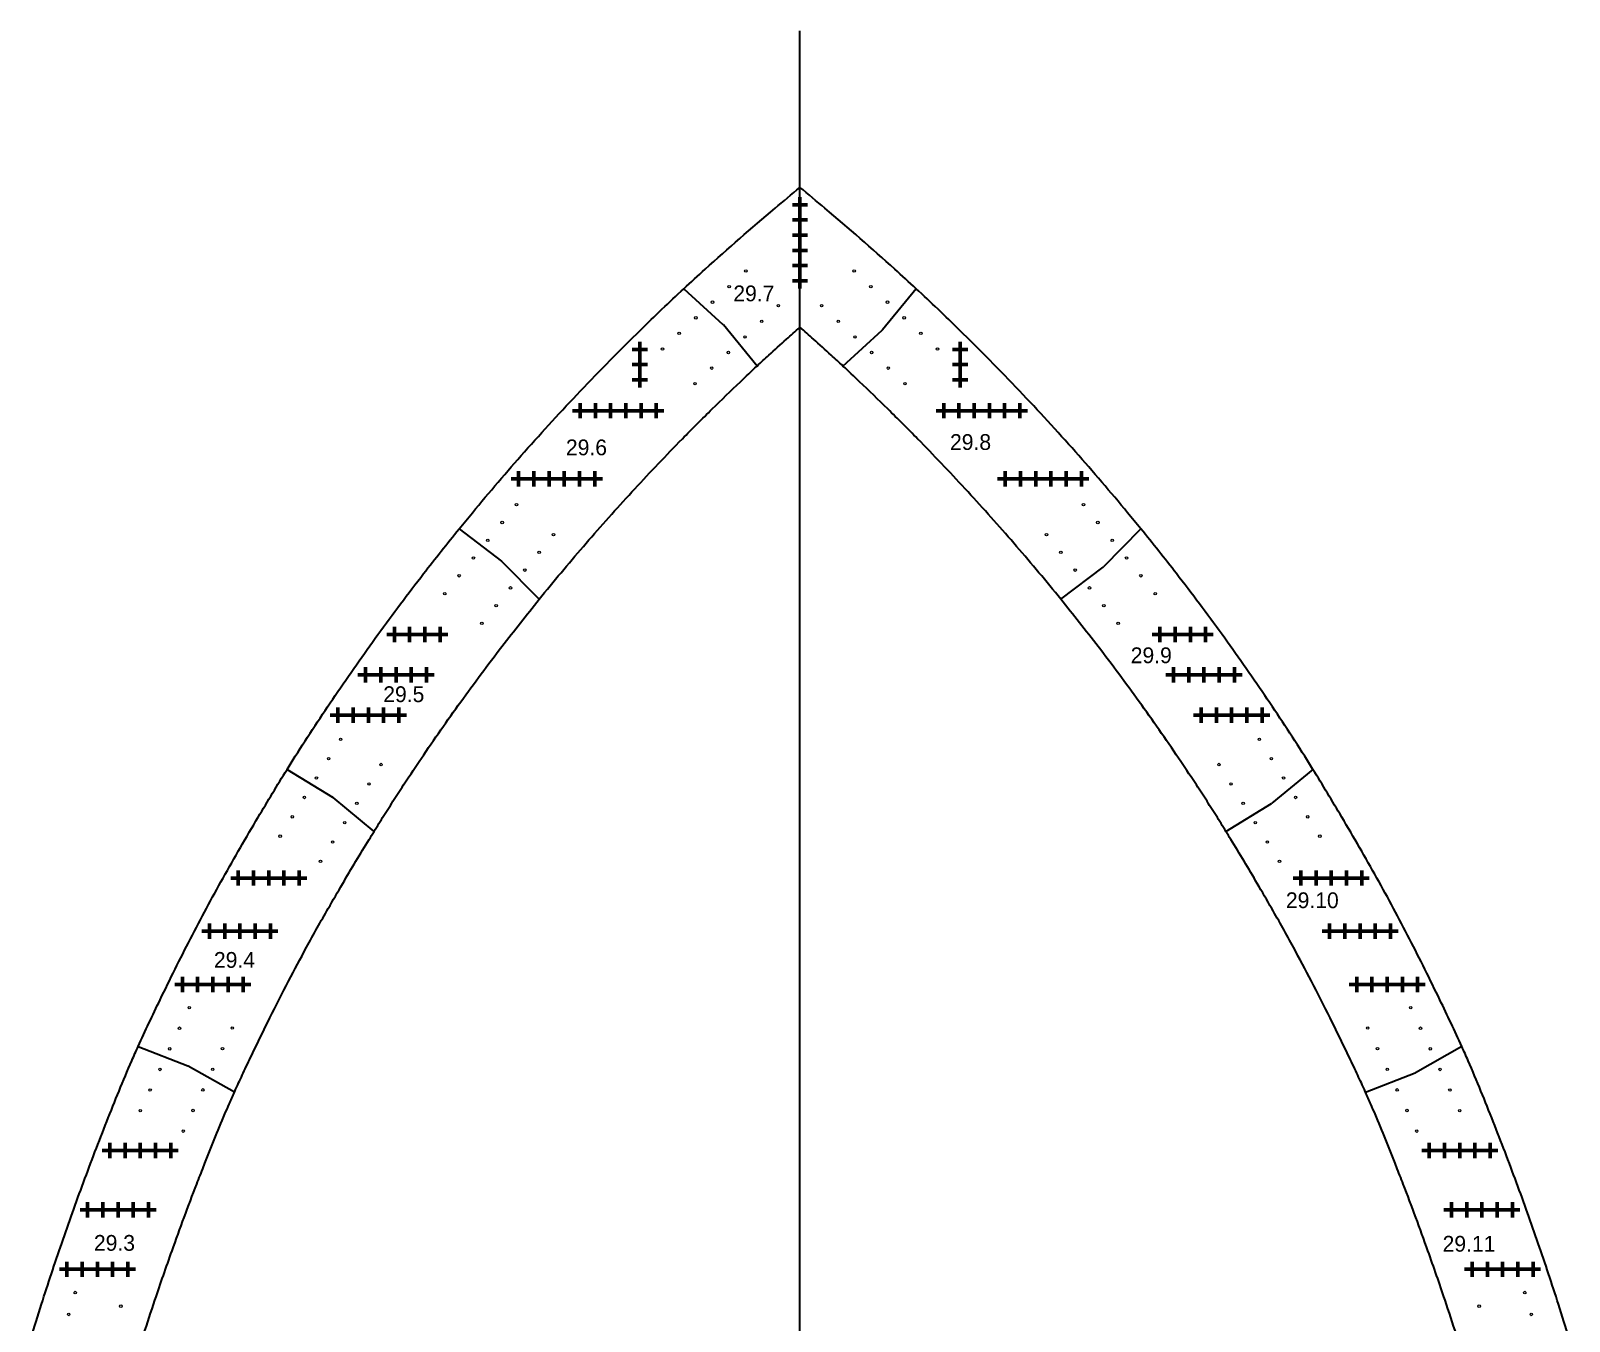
# Model space of a CAD drawing. Header units: inches. Extents: x -1683 to 11264, y -1696 to 865.
# Drawn here: x 8988 to 9392.3, y -1171.2 to -832.1 of the extents above; entities that cross this region are included whole.
import ezdxf

# ---------------------------------------------------------------- set-up
doc = ezdxf.new("R2010")
doc.units = ezdxf.units.IN
doc.header["$MEASUREMENT"] = 0
doc.header["$PDMODE"] = 2
doc.header["$PDSIZE"] = 2
for name, color, linetype, lineweight in [('Annotation', 7, 'Continuous', 9), ('Drilling', 3, 'Continuous', 13), ('Engrave', 4, 'Continuous', 50)]:
    doc.layers.add(name, color=color, linetype=linetype, lineweight=lineweight)
doc.styles.add('Tw Cen MT', font='')
doc.styles.get('Tw Cen MT').set_extended_font_data('Tw Cen MT')

# ---------------------------------------------------------------- blocks, each defined once
blk = doc.blocks.new('*U2457')
at = {"layer": 'Engrave'}
blk.add_point((0, 0), dxfattribs=at)
blk = doc.blocks.new('*U2458')
at = {"layer": 'Engrave', "color": 0, "linetype": 'ByBlock', "lineweight": -2, "transparency": 16777216}
for p in [(0, 0), (4, 0), (8, 0), (12, 0), (16, 0)]:
    blk.add_blockref('*U2457', p, dxfattribs=at)
blk = doc.blocks.new('*U2459')
at = {"layer": 'Engrave'}
blk.add_point((0, 0), dxfattribs=at)
blk = doc.blocks.new('*U2460')
at = {"layer": 'Engrave', "color": 0, "linetype": 'ByBlock', "lineweight": -2, "transparency": 16777216}
for p in [(0, 0), (4, 0), (8, 0), (12, 0), (16, 0)]:
    blk.add_blockref('*U2459', p, dxfattribs=at)
blk = doc.blocks.new('*U2461')
at = {"layer": 'Engrave'}
blk.add_point((0, 0), dxfattribs=at)
blk = doc.blocks.new('*U2462')
at = {"layer": 'Engrave', "color": 0, "linetype": 'ByBlock', "lineweight": -2, "transparency": 16777216}
for p in [(0, 0), (4, 0), (8, 0), (12, 0), (16, 0)]:
    blk.add_blockref('*U2461', p, dxfattribs=at)
blk = doc.blocks.new('*U2463')
at = {"layer": 'Engrave'}
blk.add_point((0, 0), dxfattribs=at)
blk = doc.blocks.new('*U2464')
at = {"layer": 'Engrave', "color": 0, "linetype": 'ByBlock', "lineweight": -2, "transparency": 16777216}
for p in [(0, 0), (4, 0), (8, 0), (12, 0), (16, 0)]:
    blk.add_blockref('*U2463', p, dxfattribs=at)
blk = doc.blocks.new('*U2465')
at = {"layer": 'Engrave'}
blk.add_point((0, 0), dxfattribs=at)
blk = doc.blocks.new('*U2466')
at = {"layer": 'Engrave', "color": 0, "linetype": 'ByBlock', "lineweight": -2, "transparency": 16777216}
for p in [(0, 0), (4, 0), (8, 0), (12, 0), (16, 0)]:
    blk.add_blockref('*U2465', p, dxfattribs=at)
blk = doc.blocks.new('*U2467')
at = {"layer": 'Engrave'}
blk.add_point((0, 0), dxfattribs=at)
blk = doc.blocks.new('*U2468')
at = {"layer": 'Engrave', "color": 0, "linetype": 'ByBlock', "lineweight": -2, "transparency": 16777216}
for p in [(0, 0), (4, 0), (8, 0), (12, 0), (16, 0)]:
    blk.add_blockref('*U2467', p, dxfattribs=at)
blk = doc.blocks.new('*U2469')
at = {"layer": 'Engrave'}
blk.add_point((0, 0), dxfattribs=at)
blk = doc.blocks.new('*U2470')
at = {"layer": 'Engrave', "color": 0, "linetype": 'ByBlock', "lineweight": -2, "transparency": 16777216}
for p in [(0, 0), (4, 0), (8, 0), (12, 0), (16, 0)]:
    blk.add_blockref('*U2469', p, dxfattribs=at)
blk = doc.blocks.new('*U2471')
at = {"layer": 'Engrave'}
blk.add_point((0, 0), dxfattribs=at)
blk = doc.blocks.new('*U2472')
at = {"layer": 'Engrave', "color": 0, "linetype": 'ByBlock', "lineweight": -2, "transparency": 16777216}
for p in [(0, 0), (4, 0), (8, 0), (12, 0), (16, 0)]:
    blk.add_blockref('*U2471', p, dxfattribs=at)
blk = doc.blocks.new('*U2473')
at = {"layer": 'Engrave'}
blk.add_point((0, 0), dxfattribs=at)
blk = doc.blocks.new('*U2474')
at = {"layer": 'Engrave', "color": 0, "linetype": 'ByBlock', "lineweight": -2, "transparency": 16777216}
for p in [(0, 0), (4, 0), (8, 0), (12, 0)]:
    blk.add_blockref('*U2473', p, dxfattribs=at)
blk = doc.blocks.new('*U2475')
at = {"layer": 'Engrave'}
blk.add_point((0, 0), dxfattribs=at)
blk = doc.blocks.new('*U2476')
at = {"layer": 'Engrave', "color": 0, "linetype": 'ByBlock', "lineweight": -2, "transparency": 16777216}
for p in [(0, 0), (4, 0), (8, 0), (12, 0), (16, 0), (20, 0)]:
    blk.add_blockref('*U2475', p, dxfattribs=at)
blk = doc.blocks.new('*U2477')
at = {"layer": 'Engrave'}
blk.add_point((0, 0), dxfattribs=at)
blk = doc.blocks.new('*U2478')
at = {"layer": 'Engrave', "color": 0, "linetype": 'ByBlock', "lineweight": -2, "transparency": 16777216}
for p in [(0, 0), (4, 0), (8, 0), (12, 0), (16, 0), (20, 0)]:
    blk.add_blockref('*U2477', p, dxfattribs=at)
blk = doc.blocks.new('*U2479')
at = {"layer": 'Engrave'}
blk.add_point((0, 0), dxfattribs=at)
blk = doc.blocks.new('*U2480')
at = {"layer": 'Engrave', "color": 0, "linetype": 'ByBlock', "lineweight": -2, "transparency": 16777216}
for p in [(0, 0), (4, 0), (8, 0)]:
    blk.add_blockref('*U2479', p, dxfattribs=at)
blk = doc.blocks.new('*U2481')
at = {"layer": 'Engrave'}
blk.add_point((0, 0), dxfattribs=at)
blk = doc.blocks.new('*U2482')
at = {"layer": 'Engrave', "color": 0, "linetype": 'ByBlock', "lineweight": -2, "transparency": 16777216}
for p in [(0, 0), (4, 0), (8, 0), (12, 0), (16, 0), (20, 0)]:
    blk.add_blockref('*U2481', p, dxfattribs=at)
blk = doc.blocks.new('*U2516')
at = {"layer": 'Engrave'}
blk.add_point((0, 0), dxfattribs=at)
blk = doc.blocks.new('*U2517')
at = {"layer": 'Engrave', "color": 0, "linetype": 'ByBlock', "lineweight": -2, "transparency": 16777216}
for p in [(0, 0), (4, 0), (8, 0), (12, 0), (16, 0)]:
    blk.add_blockref('*U2516', p, dxfattribs=at)
blk = doc.blocks.new('*U2518')
at = {"layer": 'Engrave'}
blk.add_point((0, 0), dxfattribs=at)
blk = doc.blocks.new('*U2519')
at = {"layer": 'Engrave', "color": 0, "linetype": 'ByBlock', "lineweight": -2, "transparency": 16777216}
for p in [(0, 0), (4, 0), (8, 0), (12, 0), (16, 0)]:
    blk.add_blockref('*U2518', p, dxfattribs=at)
blk = doc.blocks.new('*U2520')
at = {"layer": 'Engrave'}
blk.add_point((0, 0), dxfattribs=at)
blk = doc.blocks.new('*U2521')
at = {"layer": 'Engrave', "color": 0, "linetype": 'ByBlock', "lineweight": -2, "transparency": 16777216}
for p in [(0, 0), (4, 0), (8, 0), (12, 0), (16, 0)]:
    blk.add_blockref('*U2520', p, dxfattribs=at)
blk = doc.blocks.new('*U2522')
at = {"layer": 'Engrave'}
blk.add_point((0, 0), dxfattribs=at)
blk = doc.blocks.new('*U2523')
at = {"layer": 'Engrave', "color": 0, "linetype": 'ByBlock', "lineweight": -2, "transparency": 16777216}
for p in [(0, 0), (4, 0), (8, 0), (12, 0), (16, 0)]:
    blk.add_blockref('*U2522', p, dxfattribs=at)
blk = doc.blocks.new('*U2524')
at = {"layer": 'Engrave'}
blk.add_point((0, 0), dxfattribs=at)
blk = doc.blocks.new('*U2525')
at = {"layer": 'Engrave', "color": 0, "linetype": 'ByBlock', "lineweight": -2, "transparency": 16777216}
for p in [(0, 0), (4, 0), (8, 0), (12, 0), (16, 0)]:
    blk.add_blockref('*U2524', p, dxfattribs=at)
blk = doc.blocks.new('*U2526')
at = {"layer": 'Engrave'}
blk.add_point((0, 0), dxfattribs=at)
blk = doc.blocks.new('*U2527')
at = {"layer": 'Engrave', "color": 0, "linetype": 'ByBlock', "lineweight": -2, "transparency": 16777216}
for p in [(0, 0), (4, 0), (8, 0), (12, 0), (16, 0)]:
    blk.add_blockref('*U2526', p, dxfattribs=at)
blk = doc.blocks.new('*U2528')
at = {"layer": 'Engrave'}
blk.add_point((0, 0), dxfattribs=at)
blk = doc.blocks.new('*U2529')
at = {"layer": 'Engrave', "color": 0, "linetype": 'ByBlock', "lineweight": -2, "transparency": 16777216}
for p in [(0, 0), (4, 0), (8, 0), (12, 0), (16, 0)]:
    blk.add_blockref('*U2528', p, dxfattribs=at)
blk = doc.blocks.new('*U2530')
at = {"layer": 'Engrave'}
blk.add_point((0, 0), dxfattribs=at)
blk = doc.blocks.new('*U2531')
at = {"layer": 'Engrave', "color": 0, "linetype": 'ByBlock', "lineweight": -2, "transparency": 16777216}
for p in [(0, 0), (4, 0), (8, 0), (12, 0), (16, 0)]:
    blk.add_blockref('*U2530', p, dxfattribs=at)
blk = doc.blocks.new('*U2532')
at = {"layer": 'Engrave'}
blk.add_point((0, 0), dxfattribs=at)
blk = doc.blocks.new('*U2533')
at = {"layer": 'Engrave', "color": 0, "linetype": 'ByBlock', "lineweight": -2, "transparency": 16777216}
for p in [(0, 0), (4, 0), (8, 0), (12, 0)]:
    blk.add_blockref('*U2532', p, dxfattribs=at)
blk = doc.blocks.new('*U2534')
at = {"layer": 'Engrave'}
blk.add_point((0, 0), dxfattribs=at)
blk = doc.blocks.new('*U2535')
at = {"layer": 'Engrave', "color": 0, "linetype": 'ByBlock', "lineweight": -2, "transparency": 16777216}
for p in [(0, 0), (4, 0), (8, 0), (12, 0), (16, 0), (20, 0)]:
    blk.add_blockref('*U2534', p, dxfattribs=at)
blk = doc.blocks.new('*U2536')
at = {"layer": 'Engrave'}
blk.add_point((0, 0), dxfattribs=at)
blk = doc.blocks.new('*U2537')
at = {"layer": 'Engrave', "color": 0, "linetype": 'ByBlock', "lineweight": -2, "transparency": 16777216}
for p in [(0, 0), (4, 0), (8, 0), (12, 0), (16, 0), (20, 0)]:
    blk.add_blockref('*U2536', p, dxfattribs=at)
blk = doc.blocks.new('*U2538')
at = {"layer": 'Engrave'}
blk.add_point((0, 0), dxfattribs=at)
blk = doc.blocks.new('*U2539')
at = {"layer": 'Engrave', "color": 0, "linetype": 'ByBlock', "lineweight": -2, "transparency": 16777216}
for p in [(0, 0), (4, 0), (8, 0)]:
    blk.add_blockref('*U2538', p, dxfattribs=at)

msp = doc.modelspace()

# ---------------------------------------------------------------- linework, layer by layer
for p, q in [((9190.12943, -1342.77355), (9190.12943, -832.12869)), ((9159.57872, -899.91186), (9169.89154, -909.32814)), ((9220.68014, -899.91186), (9211.81422, -910.70149)), ((9178.85581, -920.22138), (9169.98989, -909.43175)), ((9201.40305, -920.22138), (9211.71588, -910.80509)), ((9100.55696, -963.00589), (9111.674, -971.47526)), ((9279.7019, -963.00589), (9269.90396, -972.97179)), ((9121.57902, -981.53554), (9111.78108, -971.56964)), ((9258.67984, -981.53554), (9269.79688, -973.06617)), ((9055.35155, -1026.21874), (9067.29629, -1033.5109)), ((9324.90732, -1026.21874), (9314.12076, -1035.13518)), ((9078.19891, -1042.5101), (9067.41236, -1033.59366)), ((9302.05996, -1042.5101), (9314.0047, -1035.21794)), ((9016.20835, -1099.04996), (9029.2234, -1104.11791)), ((9364.05051, -1099.04996), (9351.89023, -1105.92041)), ((9041.51274, -1111.04956), (9029.35245, -1104.17911)), ((9338.74613, -1111.04956), (9351.76117, -1105.98161))]:
    msp.add_line(p, q)
for centre, start, end in [((9169.21726, -910.06662), 39.4102141, 47.601868), ((9211.0416, -910.06662), 312.398132, 320.5897859), ((9111.06799, -972.27071), 44.513096, 52.6985216), ((9269.19087, -972.27071), 307.3014784, 315.486904), ((9066.77523, -1034.36442), 50.4219883, 58.5962851), ((9313.48364, -1034.36442), 301.4037149, 309.5780117), ((9028.86054, -1105.04976), 60.5339484, 68.7244534), ((9351.39832, -1105.04976), 291.2755466, 299.4660516)]:
    msp.add_arc(centre, 1, start, end)
for points, knots in [([(9159.57872, -899.91186), (9161.43394, -898.18593), (9169.29065, -890.97661), (9179.52804, -882.15463), (9187.94548, -875.10955), (9190.12943, -873.28166)], [499.012481429, 499.012481429, 499.012481429, 499.012481429, 506.613787146, 531.000256639, 539.544225326, 539.544225326, 539.544225326, 539.544225326]), ([(9220.68014, -899.91186), (9218.82493, -898.18593), (9210.96822, -890.97661), (9200.73082, -882.15463), (9192.31338, -875.10955), (9190.12943, -873.28166)], [499.012481429, 499.012481429, 499.012481429, 499.012481429, 506.613787146, 531.000256639, 539.544225326, 539.544225326, 539.544225326, 539.544225326]), ([(9100.55696, -963.00589), (9101.70913, -961.59005), (9107.32544, -954.74981), (9117.80058, -942.53114), (9132.51665, -926.5031), (9146.54427, -912.2844), (9155.74182, -903.48136), (9159.57872, -899.91186)], [412.552193692, 412.552193692, 412.552193692, 412.552193692, 418.028176893, 439.10239739, 460.825924728, 483.291688876, 499.012481429, 499.012481429, 499.012481429, 499.012481429]), ([(9279.7019, -963.00589), (9278.54973, -961.59005), (9272.93343, -954.74981), (9262.45828, -942.53114), (9247.74221, -926.5031), (9233.7146, -912.2844), (9224.51704, -903.48136), (9220.68014, -899.91186)], [412.552193692, 412.552193692, 412.552193692, 412.552193692, 418.028176893, 439.10239739, 460.825924728, 483.291688876, 499.012481429, 499.012481429, 499.012481429, 499.012481429]), ([(9178.85581, -920.22138), (9179.88073, -919.2689), (9180.90817, -918.32173), (9183.47483, -915.97537), (9185.01583, -914.58471), (9187.75137, -912.14592), (9188.93643, -911.0988), (9190.12943, -910.05295)], [499.30780328, 499.30780328, 499.30780328, 499.30780328, 503.729091444, 503.729091444, 510.324477152, 510.324477152, 515.30216253, 515.30216253, 515.30216253, 515.30216253]), ([(9201.40305, -920.22138), (9200.37813, -919.2689), (9199.35069, -918.32173), (9196.78403, -915.97537), (9195.24303, -914.58471), (9192.5075, -912.14592), (9191.32243, -911.0988), (9190.12943, -910.05295)], [499.30780328, 499.30780328, 499.30780328, 499.30780328, 503.729091444, 503.729091444, 510.324477152, 510.324477152, 515.30216253, 515.30216253, 515.30216253, 515.30216253]), ([(9121.57902, -981.53554), (9122.05874, -980.94381), (9122.53957, -980.35301), (9126.83596, -975.09466), (9130.72087, -970.48444), (9138.63013, -961.38101), (9142.65388, -956.888), (9150.83098, -948.032), (9154.98385, -943.67098), (9161.79957, -936.72574), (9164.41567, -934.10803), (9169.50891, -929.10014), (9171.97641, -926.71262), (9175.91772, -922.96754), (9177.38418, -921.58899), (9178.85581, -920.22138)], [411.397187447, 411.397187447, 411.397187447, 411.397187447, 413.789312488, 413.789312488, 432.722335705, 432.722335705, 451.655358922, 451.655358922, 470.588382139, 470.588382139, 482.189956998, 482.189956998, 492.959524221, 492.959524221, 499.30780328, 499.30780328, 499.30780328, 499.30780328]), ([(9258.67984, -981.53554), (9258.20013, -980.94381), (9257.71929, -980.35301), (9253.42291, -975.09466), (9249.53799, -970.48444), (9241.62873, -961.38101), (9237.60498, -956.888), (9229.42788, -948.032), (9225.27501, -943.67098), (9218.45929, -936.72574), (9215.84319, -934.10803), (9210.74996, -929.10014), (9208.28245, -926.71262), (9204.34115, -922.96754), (9202.87469, -921.58899), (9201.40305, -920.22138)], [411.397187447, 411.397187447, 411.397187447, 411.397187447, 413.789312488, 413.789312488, 432.722335705, 432.722335705, 451.655358922, 451.655358922, 470.588382139, 470.588382139, 482.189956998, 482.189956998, 492.959524221, 492.959524221, 499.30780328, 499.30780328, 499.30780328, 499.30780328]), ([(9055.35155, -1026.21874), (9056.06558, -1025.06762), (9060.16572, -1018.51086), (9068.00329, -1006.60953), (9079.22537, -990.58926), (9090.13585, -976.03403), (9097.39546, -966.89091), (9100.55696, -963.00589)], [334.79090826, 334.79090826, 334.79090826, 334.79090826, 338.85471263, 357.990726492, 377.532157299, 397.526310892, 412.552193692, 412.552193692, 412.552193692, 412.552193692]), ([(9324.90732, -1026.21874), (9324.19328, -1025.06762), (9320.09315, -1018.51086), (9312.25557, -1006.60953), (9301.0335, -990.58926), (9290.12302, -976.03403), (9282.8634, -966.89091), (9279.7019, -963.00589)], [334.79090826, 334.79090826, 334.79090826, 334.79090826, 338.85471263, 357.990726492, 377.532157299, 397.526310892, 412.552193692, 412.552193692, 412.552193692, 412.552193692]), ([(9078.19891, -1042.5101), (9079.05853, -1041.1141), (9079.92027, -1039.72814), (9081.68703, -1036.91862), (9082.5955, -1035.49133), (9084.43421, -1032.635), (9085.36296, -1031.20826), (9087.72387, -1027.61852), (9089.16753, -1025.45703), (9092.32354, -1020.79463), (9094.0367, -1018.30166), (9097.49262, -1013.35051), (9099.2369, -1010.89016), (9104.52046, -1003.557), (9108.11729, -998.72377), (9114.99805, -989.76364), (9118.26189, -985.6272), (9121.57902, -981.53554)], [332.898295686, 332.898295686, 332.898295686, 332.898295686, 338.058333783, 338.058333783, 343.439616538, 343.439616538, 348.820899293, 348.820899293, 356.990242837, 356.990242837, 366.456754445, 366.456754445, 375.923266054, 375.923266054, 394.856289271, 394.856289271, 411.397187447, 411.397187447, 411.397187447, 411.397187447]), ([(9302.05996, -1042.5101), (9301.20034, -1041.1141), (9300.33859, -1039.72814), (9298.57183, -1036.91862), (9297.66337, -1035.49133), (9295.82465, -1032.635), (9294.8959, -1031.20826), (9292.535, -1027.61852), (9291.09133, -1025.45703), (9287.93532, -1020.79463), (9286.22216, -1018.30166), (9282.76624, -1013.35051), (9281.02196, -1010.89016), (9275.73841, -1003.557), (9272.14157, -998.72377), (9265.26082, -989.76364), (9261.99698, -985.6272), (9258.67984, -981.53554)], [332.898295686, 332.898295686, 332.898295686, 332.898295686, 338.058333783, 338.058333783, 343.439616538, 343.439616538, 348.820899293, 348.820899293, 356.990242837, 356.990242837, 366.456754445, 366.456754445, 375.923266054, 375.923266054, 394.856289271, 394.856289271, 411.397187447, 411.397187447, 411.397187447, 411.397187447]), ([(9016.20835, -1099.04996), (9018.06793, -1094.92954), (9022.5579, -1085.45632), (9029.91714, -1070.65533), (9038.47069, -1054.62281), (9047.07137, -1039.84223), (9052.77313, -1030.3755), (9055.35155, -1026.21874)], [252.05273797, 252.05273797, 252.05273797, 252.05273797, 265.614810168, 283.493944813, 301.641024898, 320.116233512, 334.79090826, 334.79090826, 334.79090826, 334.79090826]), ([(9364.05051, -1099.04996), (9362.19094, -1094.92954), (9357.70096, -1085.45632), (9350.34172, -1070.65533), (9341.78817, -1054.62281), (9333.18749, -1039.84223), (9327.48573, -1030.3755), (9324.90732, -1026.21874)], [252.05273797, 252.05273797, 252.05273797, 252.05273797, 265.614810168, 283.493944813, 301.641024898, 320.116233512, 334.79090826, 334.79090826, 334.79090826, 334.79090826]), ([(9041.51274, -1111.04956), (9041.6465, -1110.7519), (9041.78098, -1110.45385), (9042.53073, -1108.79846), (9043.15933, -1107.43412), (9044.53456, -1104.48982), (9045.28507, -1102.90734), (9046.82942, -1099.6862), (9047.62538, -1098.04272), (9049.22037, -1094.77711), (9050.0222, -1093.15019), (9052.44229, -1088.28789), (9054.07524, -1085.07078), (9057.28562, -1078.88788), (9058.86011, -1075.91918), (9061.3866, -1071.26805), (9062.32179, -1069.57009), (9064.21461, -1066.18344), (9065.17648, -1064.48667), (9067.40176, -1060.60647), (9068.67395, -1058.42023), (9071.1079, -1054.28078), (9072.26897, -1052.32249), (9074.585, -1048.44682), (9075.74352, -1046.52514), (9077.33587, -1043.91507), (9077.76712, -1043.21132), (9078.19891, -1042.5101)], [251.479459894, 251.479459894, 251.479459894, 251.479459894, 252.542944224, 252.542944224, 257.376576433, 257.376576433, 262.912611021, 262.912611021, 268.563333816, 268.563333816, 274.214056611, 274.214056611, 285.515502202, 285.515502202, 296.118586541, 296.118586541, 302.279242939, 302.279242939, 308.439899336, 308.439899336, 316.331274575, 316.331274575, 323.31883384, 323.31883384, 330.306393105, 330.306393105, 332.898295686, 332.898295686, 332.898295686, 332.898295686]), ([(9338.74613, -1111.04956), (9338.61236, -1110.7519), (9338.47789, -1110.45385), (9337.72813, -1108.79846), (9337.09953, -1107.43412), (9335.7243, -1104.48982), (9334.97379, -1102.90734), (9333.42945, -1099.6862), (9332.63348, -1098.04272), (9331.03849, -1094.77711), (9330.23666, -1093.15019), (9327.81657, -1088.28789), (9326.18363, -1085.07078), (9322.97324, -1078.88788), (9321.39876, -1075.91918), (9318.87226, -1071.26805), (9317.93707, -1069.57009), (9316.04425, -1066.18344), (9315.08238, -1064.48667), (9312.85711, -1060.60647), (9311.58491, -1058.42023), (9309.15096, -1054.28078), (9307.9899, -1052.32249), (9305.67386, -1048.44682), (9304.51535, -1046.52514), (9302.923, -1043.91507), (9302.49174, -1043.21132), (9302.05996, -1042.5101)], [251.479459894, 251.479459894, 251.479459894, 251.479459894, 252.542944224, 252.542944224, 257.376576433, 257.376576433, 262.912611021, 262.912611021, 268.563333816, 268.563333816, 274.214056611, 274.214056611, 285.515502202, 285.515502202, 296.118586541, 296.118586541, 302.279242939, 302.279242939, 308.439899336, 308.439899336, 316.331274575, 316.331274575, 323.31883384, 323.31883384, 330.306393105, 330.306393105, 332.898295686, 332.898295686, 332.898295686, 332.898295686]), ([(8987.98862, -1175.76824), (8988.90934, -1172.76419), (8991.52914, -1164.40243), (8996.08138, -1150.7125), (9001.7964, -1134.70517), (9007.94582, -1118.70425), (9012.75518, -1106.79857), (9015.64965, -1100.28791), (9016.20835, -1099.04996)], [170.265832894, 170.265832894, 170.265832894, 170.265832894, 179.69155073, 196.552466482, 213.54355839, 230.676614036, 247.978096765, 252.05273797, 252.05273797, 252.05273797, 252.05273797]), ([(9392.27025, -1175.76824), (9391.34953, -1172.76419), (9388.72972, -1164.40243), (9384.17749, -1150.7125), (9378.46247, -1134.70517), (9372.31304, -1118.70425), (9367.50368, -1106.79857), (9364.60921, -1100.28791), (9364.05051, -1099.04996)], [170.265832894, 170.265832894, 170.265832894, 170.265832894, 179.69155073, 196.552466482, 213.54355839, 230.676614036, 247.978096765, 252.05273797, 252.05273797, 252.05273797, 252.05273797]), ([(9014.7639, -1183.95878), (9016.63903, -1177.84137), (9018.59437, -1171.7502), (9022.08184, -1161.35507), (9023.57402, -1157.03887), (9026.14977, -1149.8106), (9027.21319, -1146.88696), (9029.38001, -1141.05424), (9030.48685, -1138.1352), (9032.20285, -1133.68534), (9032.79722, -1132.15736), (9033.86138, -1129.44274), (9034.32973, -1128.25457), (9035.26274, -1125.90378), (9035.72875, -1124.73819), (9037.12839, -1121.27233), (9038.06367, -1119.003), (9039.37628, -1115.91364), (9039.74525, -1115.05548), (9040.57329, -1113.15505), (9041.03853, -1112.10478), (9041.51274, -1111.04956)], [170.281646289, 170.281646289, 170.281646289, 170.281646289, 190.213006907, 190.213006907, 204.422118222, 204.422118222, 214.134106243, 214.134106243, 223.846094264, 223.846094264, 228.919556747, 228.919556747, 232.852372229, 232.852372229, 236.78518771, 236.78518771, 244.650818673, 244.650818673, 247.709312016, 247.709312016, 251.479459894, 251.479459894, 251.479459894, 251.479459894]), ([(9365.49497, -1183.95878), (9363.61983, -1177.84137), (9361.66449, -1171.7502), (9358.17702, -1161.35507), (9356.68484, -1157.03887), (9354.1091, -1149.8106), (9353.04567, -1146.88696), (9350.87885, -1141.05424), (9349.77201, -1138.1352), (9348.05601, -1133.68534), (9347.46164, -1132.15736), (9346.39748, -1129.44274), (9345.92914, -1128.25457), (9344.99612, -1125.90378), (9344.53011, -1124.73819), (9343.13047, -1121.27233), (9342.19519, -1119.003), (9340.88259, -1115.91364), (9340.51361, -1115.05548), (9339.68557, -1113.15505), (9339.22033, -1112.10478), (9338.74613, -1111.04956)], [170.281646289, 170.281646289, 170.281646289, 170.281646289, 190.213006907, 190.213006907, 204.422118222, 204.422118222, 214.134106243, 214.134106243, 223.846094264, 223.846094264, 228.919556747, 228.919556747, 232.852372229, 232.852372229, 236.78518771, 236.78518771, 244.650818673, 244.650818673, 247.709312016, 247.709312016, 251.479459894, 251.479459894, 251.479459894, 251.479459894])]:
    msp.add_open_spline(points, degree=3, knots=knots)
at = {"layer": 'Drilling'}
for centre in [(9175.89481, -895.252), (9204.36406, -895.252), (9171.51506, -899.35295), (9208.7438, -899.35295), (9167.13531, -903.4539), (9184.43846, -904.37647), (9195.8204, -904.37647), (9213.12355, -903.4539), (9162.75557, -907.55486), (9180.05871, -908.47742), (9200.20015, -908.47742), (9217.5033, -907.55486), (9158.37582, -911.65581), (9175.67896, -912.57838), (9204.5799, -912.57838), (9221.88304, -911.65581), (9153.99607, -915.75676), (9171.29922, -916.67933), (9208.95965, -916.67933), (9226.26279, -915.75676), (9166.91947, -920.78028), (9213.33939, -920.78028), (9162.53972, -924.88124), (9217.71914, -924.88124), (9115.62229, -956.67197), (9264.63657, -956.67197), (9111.85485, -961.3417), (9268.40401, -961.3417), (9108.08741, -966.01143), (9125.3509, -964.52081), (9254.90797, -964.52081), (9272.17145, -966.01143), (9121.58346, -969.19054), (9258.67541, -969.19054), (9104.31997, -970.68116), (9117.81601, -973.86027), (9262.44285, -973.86027), (9275.9389, -970.68116), (9100.55253, -975.35089), (9114.04857, -978.53), (9266.21029, -978.53), (9279.70634, -975.35089), (9096.78509, -980.02062), (9283.47378, -980.02062), (9110.28113, -983.19973), (9269.97773, -983.19973), (9106.51369, -987.86946), (9273.74517, -987.86946), (9069.42271, -1018.33154), (9310.83615, -1018.33154), (9066.24351, -1023.42003), (9080.02373, -1024.95486), (9300.23514, -1024.95486), (9314.01535, -1023.42003), (9063.06432, -1028.50851), (9076.84453, -1030.04335), (9303.41433, -1030.04335), (9317.19455, -1028.50851), (9059.88512, -1033.597), (9073.66533, -1035.13184), (9306.59353, -1035.13184), (9320.37374, -1033.597), (9056.70592, -1038.68549), (9323.55294, -1038.68549), (9070.48614, -1040.22033), (9309.77273, -1040.22033), (9053.52673, -1043.77398), (9067.30694, -1045.30882), (9312.95192, -1045.30882), (9326.73213, -1043.77398), (9064.12775, -1050.3973), (9316.13112, -1050.3973), (9029.65646, -1088.81926), (9350.6024, -1088.81926), (9027.08027, -1094.23805), (9040.9456, -1094.18634), (9339.31327, -1094.18634), (9353.17859, -1094.23805), (9024.50407, -1099.65683), (9038.3694, -1099.60512), (9341.88946, -1099.60512), (9355.75479, -1099.65683), (9021.92788, -1105.07561), (9035.79321, -1105.0239), (9344.46566, -1105.0239), (9358.33098, -1105.07561), (9019.35168, -1110.4944), (9033.21701, -1110.44269), (9347.04185, -1110.44269), (9360.90718, -1110.4944), (9016.77549, -1115.91318), (9030.64082, -1115.86147), (9349.61805, -1115.86147), (9363.48337, -1115.91318), (9028.06462, -1121.28026), (9352.19424, -1121.28026), (8999.66688, -1163.70366), (9380.59198, -1163.70366), (9011.64706, -1167.27092), (9368.6118, -1167.27092), (8997.9546, -1169.45415), (9382.30427, -1169.45415)]:
    msp.add_circle(centre, 0.3225, dxfattribs=at)

# ---------------------------------------------------------------- block references
at = {"layer": 'Engrave', "rotation": 270}
for name, p in [('*U2482', (9190.12943, -877.84634)), ('*U2480', (9148.03058, -915.86577))]:
    msp.add_blockref(name, p, dxfattribs=at)
at = {"layer": 'Engrave', "xscale": -1, "rotation": 90}
msp.add_blockref('*U2539', (9232.22828, -915.86577), dxfattribs=at)
at = {"layer": 'Engrave'}
for name, p in [('*U2478', (9132.35437, -931.96211)), ('*U2476', (9116.18621, -949.85814)), ('*U2474', (9083.55143, -990.77355)), ('*U2472', (9075.96738, -1001.38414)), ('*U2470', (9068.70278, -1011.99472)), ('*U2468', (9042.52682, -1054.77355)), ('*U2466', (9034.9461, -1068.75323)), ('*U2464', (9027.8445, -1082.7329)), ('*U2462', (9008.76577, -1126.36872)), ('*U2460', (9002.93673, -1141.97899)), ('*U2458', (8997.50355, -1157.58925))]:
    msp.add_blockref(name, p, dxfattribs=at)
at = {"layer": 'Engrave', "xscale": -1}
for name, p in [('*U2537', (9247.90449, -931.96211)), ('*U2535', (9264.07265, -949.85814)), ('*U2533', (9296.70743, -990.77355)), ('*U2531', (9304.29149, -1001.38414)), ('*U2529', (9311.55608, -1011.99472)), ('*U2527', (9337.73204, -1054.77355)), ('*U2525', (9345.31277, -1068.75323)), ('*U2523', (9352.41436, -1082.7329)), ('*U2521', (9371.49309, -1126.36872)), ('*U2519', (9377.32213, -1141.97899)), ('*U2517', (9382.75531, -1157.58925))]:
    msp.add_blockref(name, p, dxfattribs=at)

# ---------------------------------------------------------------- texts
at = {"layer": 'Annotation', "color": 7, "char_height": 7, "attachment_point": 7, "line_spacing_factor": 0.481418, "style": 'Tw Cen MT'}
for s, insert in [('{\\H0.59259x;29.7}', (9172.60623, -903.27746)), ('{\\H0.59259x;29.6}', (9128.61734, -943.74167)), ('{\\H0.59259x;29.8}', (9229.55363, -942.33548)), ('{\\H0.59259x;29.9}', (9277.04126, -998.37019)), ('{\\H0.59259x;29.5}', (9080.61324, -1008.6022)), ('{\\H0.59259x;29.10}', (9317.81219, -1062.74822)), ('{\\H0.59259x;29.4}', (9036.12201, -1078.42744)), ('{\\H0.59259x;29.3}', (9004.58499, -1152.78481)), ('{\\H0.59259x;29.11}', (9358.99575, -1153.01619))]:
    msp.add_mtext(s, dxfattribs=dict(at, insert=insert))

doc.saveas('drawing.dxf')
